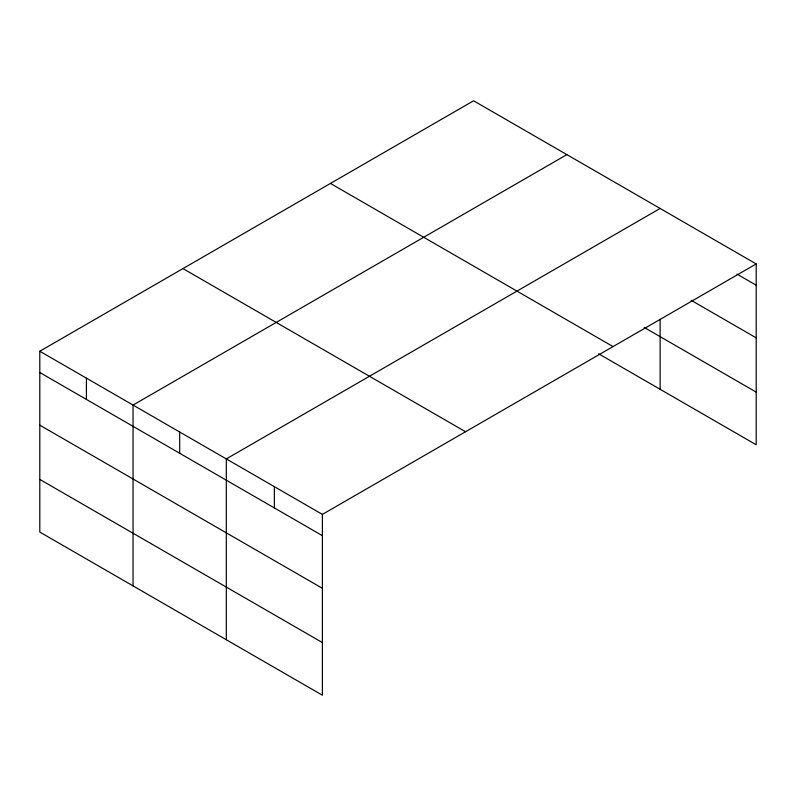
<?xml version="1.0" encoding="UTF-8"?>
<svg xmlns="http://www.w3.org/2000/svg" width="796" height="796" viewBox="0 0 796 796"><rect width="100%" height="100%" fill="white"/><g stroke="black" fill="none" stroke-linecap="round" stroke-linejoin="round"><path stroke-width="1.19" d="M756.2 263.934L473.61 100.784L39.8 351.235L39.8 532.066L322.39 695.216L322.39 514.395L756.2 263.934L756.2 444.765L598.652 353.802M566.861 154.623L133.051 405.074L133.051 585.906M660.123 208.462L226.313 458.914L226.313 639.745M736.987 274.113L756.2 285.207M691.077 300.261L756.2 337.862M644.223 327.464L756.2 392.11M330.449 183.428L613.039 346.588M182.961 268.59L465.551 431.74M39.8 351.235L322.39 514.395M39.8 372.508L322.39 535.668M39.8 425.163L322.39 588.314M39.8 479.411L322.39 642.571M660.123 319.375L660.123 389.294M274.351 486.655L274.351 507.928M179.687 431.999L179.687 453.272M86.426 378.16L86.426 399.433"/></g></svg>
